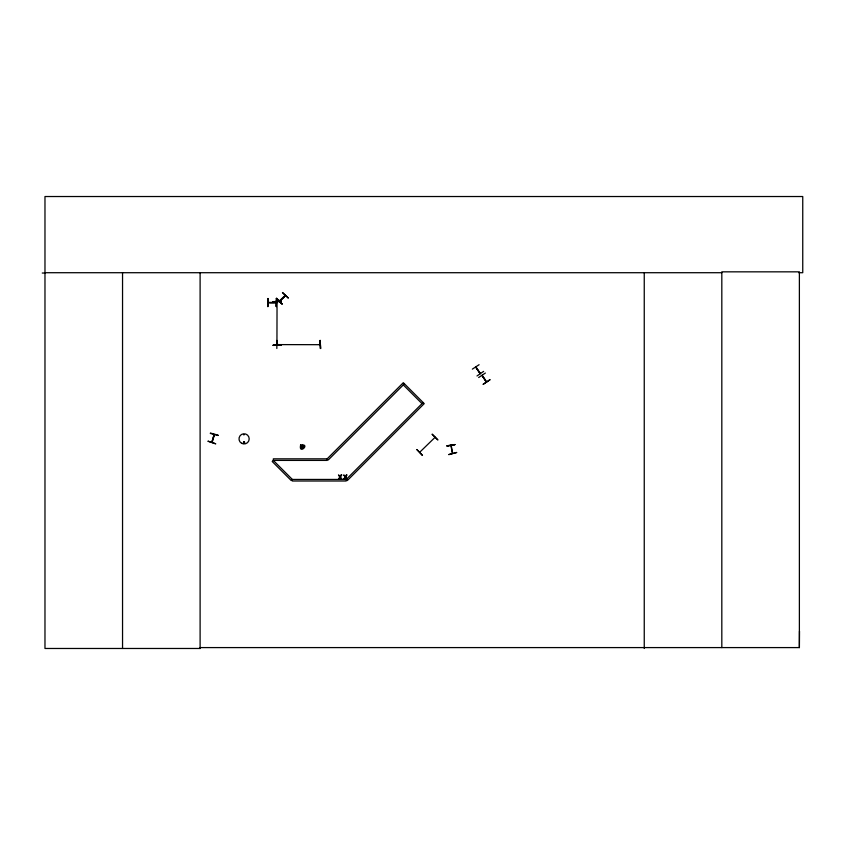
<?xml version="1.0" encoding="UTF-8"?>
<svg xmlns="http://www.w3.org/2000/svg" width="845" height="845" viewBox="0 0 845 845"><rect width="100%" height="100%" fill="white"/><g stroke="black" fill="none" stroke-linecap="round" stroke-linejoin="round"><path stroke-width="1.27" d="M798.8 272.713L802.75 272.713L802.75 196.526L44.975 196.526L44.975 648.474L200.223 648.474L200.117 647.587L799.381 647.587L799.497 631.247M214.472 434.552L211.873 442.083M214.324 434.731L212.222 442.178M243.339 442.442C245.029 445.061 244.627 440.689 243.582 442.125M244.342 434.679L243.719 434.9M243.55 442.643C245.008 440.826 244.311 444.586 243.635 442.516M302.109 448.251L303.777 447.089L302.616 445.431L300.947 446.593L302.109 448.251L302.32 447.068M302.404 446.614L302.616 445.431M450.913 445.526L452.434 453.195M210.31 433.422L218.116 435.513M211.884 442.178L213.975 434.636M475.693 367.11L480.182 373.733M435.122 437.277L419.68 452.286M277.044 301.686L276.938 344.602M479.654 373.025L480.435 373.532M268.14 302.404L268.868 302.774M279.378 300.936L285.156 295.412M277.72 344.623L277.033 344.031L277.318 344.844M320.001 344.686L277.023 344.602L277.656 344.274M268.224 302.404L276.209 302.404M275.428 302.711L276.104 302.711M301.443 447.945L302.214 447.016M302.51 446.667L303.281 445.737M432.175 434.277L437.911 439.97L432.217 434.235M404.417 383.81L328.272 459.944L327.163 458.835L273.326 458.835L273.326 460.409L292.359 479.442L346.196 479.442L347.316 480.551L424.232 403.625L403.308 382.69L327.163 458.835L327.163 460.409L273.326 460.409L272.217 461.518L291.25 480.551L292.359 479.442L292.359 481.006L346.196 481.006L346.196 479.442L423.123 402.516M279.79 301.295L285.473 295.739M276.294 298.486L282.188 304.031L276.326 298.465L276.326 306.587M282.462 292.602L288.367 298.127L282.536 292.518M279.568 301.137L285.409 295.676M472.355 369.138L479.104 364.702M475.988 367.691L475.883 366.888M483.636 371.388L476.981 375.962M478.661 377.514L485.379 373.036M483.245 384.295L489.973 379.817M279.811 300.461L280.392 300.704M419.933 452.529L419.659 452.318M301.01 447.332L302.151 446.92M302.573 446.762L303.714 446.35M277.097 344.274L277.741 344.316M446.994 445.833L454.99 444.586L446.984 445.801M447.068 446.181L454.969 444.533M452.529 453.258L451.219 445.399M482.146 375.222L486.699 381.866M273.146 301.602L281.216 301.602M276.906 340.419L276.843 348.499M320.646 348.489L320.149 340.419L320.604 348.489M277.023 344.602L277.751 344.591M320.065 344.285L319.357 344.602L320.086 344.602M273.146 345.066L281.216 344.961M42.25 273.03L44.975 273.019M44.975 272.713L721.82 272.713M268.14 298.507L268.023 306.587M269.925 302.658L274.562 302.658M276.22 302.774L268.161 302.732M244.099 441.914L244.733 442.284M300.947 446.593L302.14 446.804M302.584 446.878L303.777 447.089M210.426 433.031L218.2 435.228M277.318 301.686L277.329 302.499M301.264 445.917L302.183 446.699L301.866 445.495M302.542 446.984L303.461 447.765M476.01 367.005L480.351 373.405M403.308 384.919L422.014 403.625M276.579 298.211L282.124 304.094M489.91 379.722L483.213 384.253M482.949 376.838L485.548 380.683M481.977 375.539L486.371 382.12M476.675 368.504L479.273 372.339M302.436 447.058L302.848 448.188M320.202 340.419L320.255 348.489M799.381 647.587L799.381 271.837L721.82 271.837L721.82 647.587M644.249 272.713L644.249 648.474M267.728 298.507L267.728 306.587M200.107 272.713L200.107 648.474M122.546 272.713L122.546 648.474M208.113 441.196L215.76 443.826L208.102 441.248M341.179 474.932L340.155 476.612L338.486 474.932L339.796 477.066L338.444 479.199L340.112 477.488L341.803 479.199L340.461 477.034L341.803 474.932L341.179 474.932M346.429 474.932L345.394 476.612L343.725 474.932L345.035 477.066L343.683 479.199L345.351 477.488L347.041 479.199L345.7 477.034L347.041 474.932L346.429 474.932M416.891 449.561L422.458 455.423L416.891 449.561M300.64 444.988C298.327 455.381 311.224 443.477 300.64 444.988M456.638 452.487L448.822 454.578L456.638 452.487M281.216 301.211L273.146 301.718L281.216 301.211M281.216 344.897L273.146 345.404L281.216 344.897M276.664 298.507L276.273 306.587L276.621 298.507M241.543 443.287A5.112 5.112 0 0 0 249.201 438.872A5.112 5.112 0 0 0 241.543 434.446A5.112 5.112 0 0 0 241.543 443.287"/></g></svg>
